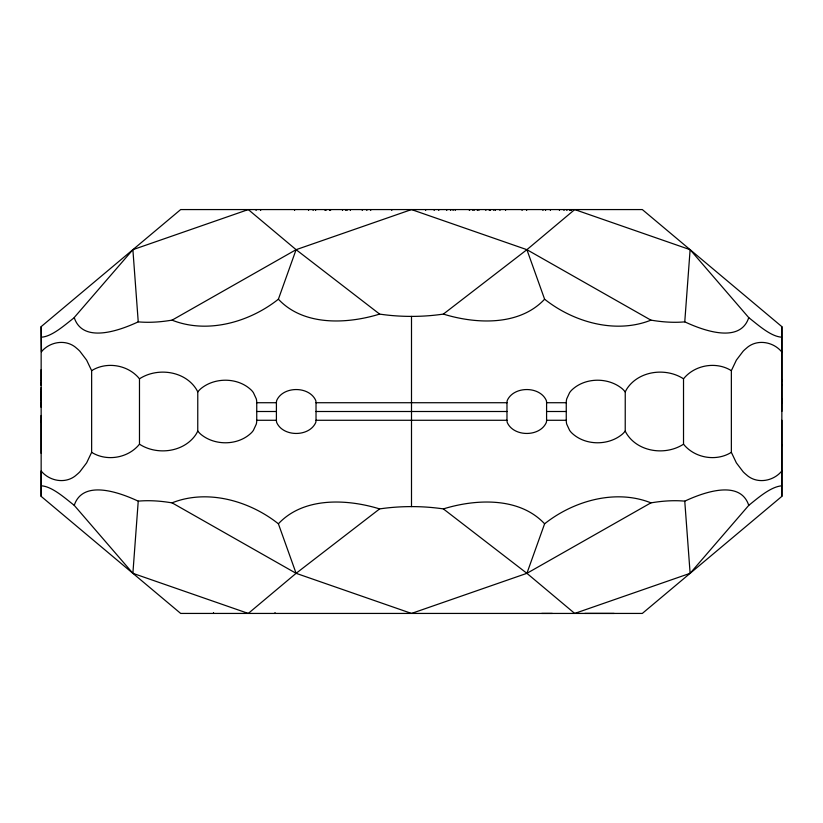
<?xml version="1.0" encoding="UTF-8"?>
<svg xmlns="http://www.w3.org/2000/svg" width="823" height="823" viewBox="0 0 823 823"><rect width="100%" height="100%" fill="white"/><g stroke="black" fill="none" stroke-linecap="round" stroke-linejoin="round"><path stroke-width="1.23" d="M781.85 420.275L781.85 496.362L642.321 613.433L180.679 613.433L41.15 496.362L41.15 470.972C49.689 481.486 66.447 484.356 76.776 474.624A96.651 41.963 90 0 0 79.821 471.836L86.621 462.886L91.641 452.331L91.641 420.275L91.641 370.669L86.621 360.114L79.821 351.164A96.651 41.963 -90 0 0 76.776 348.376C66.591 338.788 50.038 341.391 41.469 351.688M41.15 453.329L41.15 415.471M41.15 407.395L41.15 402.54M41.15 399.875L41.15 395.246L41.15 395.986M41.15 392.18L41.15 394.598M41.15 389.639L41.15 387.52M41.15 382.664L41.15 385.123L41.15 384.228M41.15 380.349L41.15 369.681M781.85 411.418L781.85 326.638L642.321 209.567L180.679 209.567L41.15 326.638L41.479 351.688M91.641 452.331C106.784 461.857 128.337 458.102 139.478 444.183L139.478 378.817C128.337 364.898 106.784 361.143 91.641 370.669M139.478 444.183C156.864 455.531 183.467 452.444 195.627 434.894A27.036 22.098 90 0 0 197.757 431.026L197.777 391.954A27.036 22.098 -90 0 0 195.607 388.127C183.508 370.535 156.843 367.48 139.478 378.817M683.522 378.817C666.136 367.469 639.533 370.556 627.373 388.106A27.036 22.098 90 0 0 625.243 391.974L625.223 431.046A27.036 22.098 -90 0 0 627.393 434.873C639.492 452.465 666.157 455.52 683.522 444.183L683.522 378.817C694.663 364.898 716.216 361.143 731.359 370.669L731.359 452.331L736.379 462.886L743.179 471.836A96.651 41.963 -90 0 0 746.224 474.624C756.553 484.366 773.311 481.486 781.84 470.972M213.486 613.433L213.527 612.621M132.884 573.322L138.233 501.166C120.755 492.977 82.958 478.677 74.245 505.363L132.884 573.322L248.289 613.433L296.095 573.322L379.619 508.912A153.922 107.535 0 0 1 411.5 506.608A153.922 107.535 0 0 1 443.381 508.902C476.033 498.841 519.426 496.825 544.61 523.798L526.905 573.322L411.5 613.433L296.095 573.322L172.069 502.843C207.427 488.78 249.472 500.826 278.39 523.798L296.095 573.322M690.116 249.678L748.755 317.637C740.042 344.323 702.245 330.023 684.767 321.834L690.116 249.678L574.711 209.567L526.905 249.678L443.381 314.088A153.922 107.535 0 0 1 411.5 316.392A153.922 107.535 0 0 1 379.619 314.098C346.967 324.159 303.574 326.175 278.39 299.202L296.095 249.678L411.5 209.567L526.905 249.678L650.931 320.157C615.573 334.22 573.528 322.174 544.61 299.202L526.905 249.678M731.359 370.669L736.379 360.114L743.179 351.164A96.651 41.963 90 0 1 746.224 348.376C756.553 338.634 773.311 341.514 781.84 352.028M278.39 523.798C303.574 496.825 346.977 498.841 379.619 508.912M544.61 299.202C519.426 326.175 476.023 324.159 443.381 314.088M73.844 317.976L132.884 249.678L248.289 209.567L296.095 249.678L379.619 314.088M443.381 508.912L526.905 573.322L574.711 613.433L690.116 573.322L748.755 505.363C758.086 497.874 770.503 486.918 781.49 485.837M278.39 299.202C249.472 322.174 207.427 334.22 172.069 320.157L296.095 249.678M544.61 523.798C573.528 500.826 615.573 488.78 650.931 502.843L526.905 573.322M73.247 318.47C64.245 325.466 51.89 336.514 41.582 337.173M731.359 452.331C716.216 461.857 694.663 458.102 683.522 444.183M172.089 320.116A138.336 70.624 -30.7 0 1 138.213 321.855C120.724 330.023 82.958 344.312 74.245 317.637M650.911 502.884A138.336 70.624 -30.7 0 1 684.787 501.145C702.276 492.977 740.042 478.688 748.755 505.363M781.49 337.163C770.709 336.453 758.096 324.931 748.755 317.637M41.582 485.827C52.199 486.558 65.017 498.121 74.245 505.363M541.699 613.433L552.326 613.423M197.767 391.943A25.215 22.921 89.8 0 1 200.843 388.682C214.968 376.955 238.413 377.315 251.571 390.38A23.095 20.986 90 0 1 253.402 392.653L256.282 398.857A14.824 13.477 90 0 1 256.745 402.725L276.415 402.725A8.436 8.168 -90 0 1 276.734 400.389C283.256 385.936 309.17 385.936 315.703 400.389A8.436 8.158 -90 0 1 316.022 402.725L316.022 420.275A8.436 8.158 90 0 1 315.703 422.611C309.17 437.064 283.266 437.064 276.734 422.611A8.436 8.168 -90 0 1 276.405 420.275L276.415 402.725M316.022 402.725L506.978 402.725A8.436 8.158 -90 0 1 507.297 400.389C513.83 385.936 539.734 385.936 546.266 400.389A8.436 8.168 -90 0 1 546.595 402.725L546.585 420.275A8.436 8.168 -90 0 1 546.266 422.611C539.734 437.064 513.83 437.064 507.297 422.611A8.436 8.158 90 0 1 506.978 420.275L506.978 402.725M546.585 402.725L566.255 402.725A14.824 13.477 90 0 1 566.718 398.857L569.598 392.653A23.095 20.986 -90 0 1 571.429 390.38C584.587 377.315 608.032 376.955 622.157 388.682A25.215 22.921 -89.8 0 1 625.233 391.943M256.745 411.5L276.415 411.5M316.022 411.5L506.978 411.5M546.585 411.5L566.255 411.5M197.767 431.057A25.215 22.921 -89.8 0 0 200.843 434.318C214.968 446.045 238.413 445.685 251.571 432.62A23.095 20.986 -90 0 0 253.402 430.347L256.282 424.143A14.824 13.477 -90 0 0 256.745 420.275L276.415 420.275M316.022 420.275L506.978 420.275M546.585 420.275L566.255 420.275A14.824 13.477 -90 0 0 566.718 424.143L569.598 430.347A23.095 20.986 90 0 0 571.429 432.62C584.587 445.685 608.032 446.045 622.157 434.318A25.215 22.921 89.8 0 0 625.233 431.057M584.844 613.413L614.153 613.433M684.767 501.166L690.116 573.322M132.884 249.678L138.233 321.834M275.016 612.621L275.067 613.433M781.85 380.185L781.85 381.44M781.85 384.691L781.85 385.503M781.85 399.134L781.85 401.48M781.85 402.159L781.85 403.167M781.85 444.554L781.85 445.634M41.15 380.638L41.15 383.508M41.15 389.968L41.15 392.849M41.15 393.569L41.15 394.248M41.15 397.921L41.15 399.309M41.15 399.669L41.15 402.9M41.15 403.26L41.15 405.832M41.15 420.502L41.15 422.302M781.85 326.638L781.85 496.362M571.45 209.567L571.45 210.41M570.771 209.567L570.771 210.41M569.701 209.567L569.701 210.41M566.872 209.567L566.872 210.41M566.255 402.725L566.255 420.275M563.992 209.567L563.992 210.41M559.424 209.567L559.424 210.41M550.381 209.567L550.381 210.41M545.577 209.567L545.577 210.41M542.933 209.567L542.933 210.41M526.638 209.567L526.638 210.41M522.07 209.567L522.07 210.41M505.579 209.567L505.579 210.41M499.952 209.567L499.952 210.41M495.384 209.567L495.384 210.41M493.851 209.567L493.851 210.41M490.405 209.567L490.405 210.41M489.284 209.567L489.284 210.41M485.837 209.567L485.837 210.41M478.893 209.567L478.893 210.41M477.361 209.567L477.361 210.41M474.161 209.567L474.161 210.41M472.793 209.567L472.793 210.41M469.594 209.567L469.594 210.41M469.347 209.567L469.347 210.41M455.242 209.567L455.242 210.41M453.103 209.567L453.103 210.41M450.665 209.567L450.665 210.41M446.735 209.567L446.735 210.41M438.752 209.567L438.752 210.41M434.184 209.567L434.184 210.41M425.676 209.567L425.676 210.41M411.5 316.402L411.5 506.598M391.769 209.567L391.769 210.41M370.71 209.567L370.71 210.41M366.832 209.567L366.832 210.41M362.254 209.567L362.254 210.41M350.341 209.567L350.341 210.41M347.069 209.567L347.069 210.41M345.763 209.567L345.763 210.41M342.491 209.567L342.491 210.41M330.579 209.567L330.579 210.41M329.622 209.567L329.622 210.41M326.011 209.567L326.011 210.41M325.044 209.567L325.044 210.41M315.651 209.567L315.651 210.41M313.131 209.567L313.131 210.41M308.563 209.567L308.563 210.41M294.593 209.567L294.593 210.41M260.675 209.567L260.675 210.41M256.745 402.725L256.745 420.275M256.097 209.567L256.097 210.41M41.15 326.638L41.15 496.362M684.787 321.855A138.336 70.624 30.7 0 1 650.911 320.116M138.213 501.145A138.336 70.624 30.7 0 1 172.089 502.884"/></g></svg>
